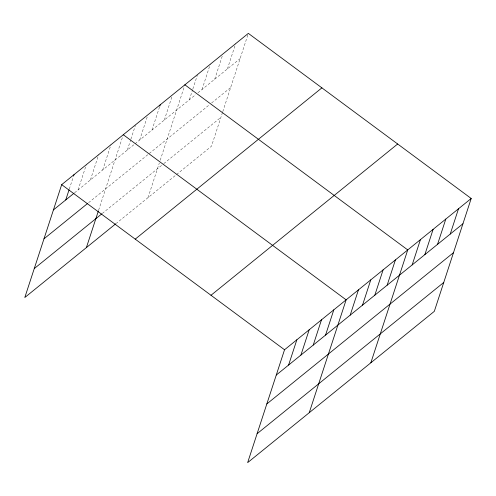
<?xml version="1.0" encoding="UTF-8"?>
<svg xmlns="http://www.w3.org/2000/svg" width="496" height="496" viewBox="0 0 496 496"><rect width="100%" height="100%" fill="white"/><g stroke="black" fill="none" stroke-linecap="round" stroke-linejoin="round"><path stroke-width="0.37" stroke-dasharray="2.48 1.86" d="M69.291 189.106L73.303 176.83M78.07 189.956L86.329 164.684M90.39 179.974L98.648 154.696M102.709 169.985L110.968 144.714M98.63 210.18L123.051 135.451M127.348 150.015L130.653 139.909M130.888 139.184L135.371 125.469M139.667 140.033L147.69 115.481M151.987 130.051L159.774 106.218M164.306 120.063L172.329 95.517M148 197.668L159.297 163.091M160.227 160.258L184.884 84.81M189.317 99.795L192.622 89.683M192.857 88.964L197.346 75.243M202.015 89.509L210.273 64.232M214.706 79.224L222.729 54.672M227.397 68.932L235.662 43.66M222.53 112.369L211.463 146.239L116.318 223.343M222.766 111.662L248.118 34.094M74.549 192.808L134.385 144.311M134.974 143.84L195.666 94.649M197.972 92.783L240.095 58.646M88.567 202.697L209.3 104.854M211.606 102.982L230.646 87.55M102.3 213.46L163.215 164.089M163.792 163.624L220.912 117.335"/><path stroke-width="0.74" d="M471.2 198.487L284.537 349.761L247.647 462.625L434.31 311.352L471.2 198.487L248.353 33.375L61.69 184.648L24.8 297.513L115.729 223.82M65.751 199.938L69.056 189.832M73.538 176.111L74.009 174.666M86.397 247.591L98.394 210.887M159.774 106.218L160.245 104.774M288.598 365.05L296.856 339.779M300.917 355.068L309.175 329.797M313.236 345.08L321.495 319.808M325.556 335.098L333.814 309.826M309.244 412.703L346.134 299.844L123.287 134.732M350.195 315.127L358.453 289.856M362.514 305.145L370.772 279.874M374.833 295.163L383.098 269.886M387.153 285.175L395.417 259.904M370.847 362.781L407.737 249.922L184.884 84.81M412.17 264.907L420.428 239.636M424.861 254.622L433.12 229.344M437.553 244.336L445.811 219.058M450.244 234.044L458.509 208.773M53.432 209.926L73.96 193.285M43.983 238.83L87.395 203.645M34.249 268.609L101.711 213.931M135.228 239.14L321.892 87.86M210.998 295.275L397.662 144.001M276.278 375.038L462.942 223.758M266.829 403.942L453.493 252.662M257.095 433.721L443.759 282.447M61.69 184.648L284.537 349.761"/></g></svg>
